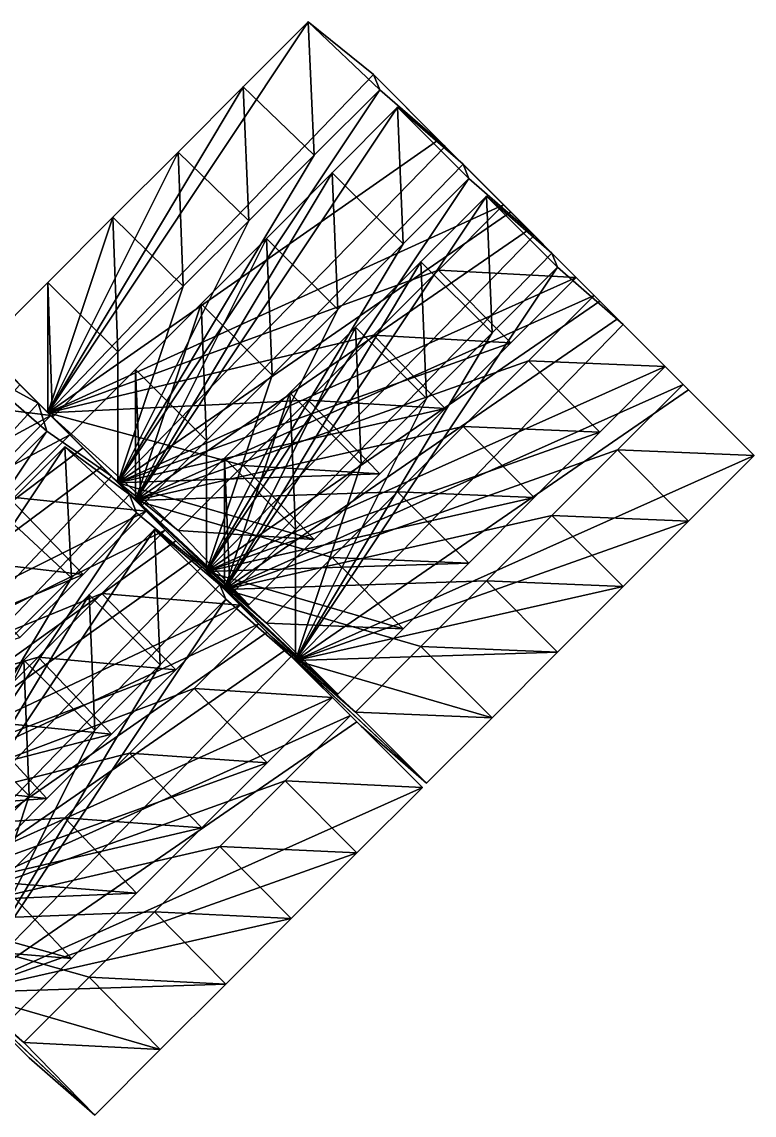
# Model space of a CAD drawing. Header units: metres. Extents: x 20449 to 20713, y 50397 to 50578.
# Drawn here: x 20674 to 20713, y 50497.9 to 50556.1 of the extents above; entities that cross this region are included whole.
import ezdxf

# ---------------------------------------------------------------- set-up
doc = ezdxf.new("R2010")
doc.units = ezdxf.units.M

msp = doc.modelspace()

# ---------------------------------------------------------------- linework, layer by layer
at = {"layer": 'ST_500_13'}
for points in [[(20667.152, 50508.21, 520), (20677.598, 50525.619, 520), (20681.079, 50529.101, 520)], [(20667.152, 50508.21, 520), (20681.079, 50529.101, 520), (20684.561, 50526.157, 520)], [(20681.387, 50521.902, 500), (20681.079, 50529.101, 520), (20677.598, 50525.619, 520)], [(20681.387, 50521.902, 500), (20684.878, 50525.393, 500), (20681.079, 50529.101, 520)], [(20684.878, 50525.393, 500), (20684.561, 50526.157, 520), (20681.079, 50529.101, 520)], [(20667.152, 50508.21, 520), (20684.561, 50526.157, 520), (20688.043, 50522.675, 520)], [(20684.878, 50525.393, 500), (20688.369, 50522.349, 500), (20684.561, 50526.157, 520)], [(20688.369, 50522.349, 500), (20688.043, 50522.675, 520), (20684.561, 50526.157, 520)], [(20667.152, 50508.21, 520), (20674.116, 50522.137, 520), (20677.598, 50525.619, 520)], [(20670.915, 50504.448, 500), (20684.878, 50525.393, 500), (20681.387, 50521.902, 500)], [(20670.915, 50504.448, 500), (20688.369, 50522.349, 500), (20684.878, 50525.393, 500)], [(20677.896, 50518.411, 500), (20677.598, 50525.619, 520), (20674.116, 50522.137, 520)], [(20677.896, 50518.411, 500), (20681.387, 50521.902, 500), (20677.598, 50525.619, 520)], [(20667.152, 50508.21, 520), (20688.043, 50522.675, 520), (20691.525, 50519.193, 520)], [(20688.369, 50522.349, 500), (20691.859, 50518.858, 500), (20688.043, 50522.675, 520)], [(20691.859, 50518.858, 500), (20691.525, 50519.193, 520), (20688.043, 50522.675, 520)], [(20667.152, 50508.21, 520), (20670.634, 50518.655, 520), (20674.116, 50522.137, 520)], [(20674.405, 50514.92, 500), (20674.116, 50522.137, 520), (20670.634, 50518.655, 520)], [(20670.915, 50504.448, 500), (20691.859, 50518.858, 500), (20688.369, 50522.349, 500)], [(20670.915, 50504.448, 500), (20681.387, 50521.902, 500), (20677.896, 50518.411, 500)], [(20674.405, 50514.92, 500), (20677.896, 50518.411, 500), (20674.116, 50522.137, 520)], [(20667.152, 50508.21, 520), (20691.525, 50519.193, 520), (20688.043, 50515.711, 520)], [(20695.35, 50515.368, 500), (20688.043, 50515.711, 520), (20691.525, 50519.193, 520)], [(20691.859, 50518.858, 500), (20695.35, 50515.368, 500), (20691.525, 50519.193, 520)], [(20670.915, 50511.429, 500), (20674.405, 50514.92, 500), (20670.634, 50518.655, 520)], [(20670.915, 50504.448, 500), (20695.35, 50515.368, 500), (20691.859, 50518.858, 500)], [(20670.915, 50504.448, 500), (20677.896, 50518.411, 500), (20674.405, 50514.92, 500)], [(20667.152, 50508.21, 520), (20688.043, 50515.711, 520), (20684.561, 50512.23, 520)], [(20691.859, 50511.877, 500), (20684.561, 50512.23, 520), (20688.043, 50515.711, 520)], [(20695.35, 50515.368, 500), (20691.859, 50511.877, 500), (20688.043, 50515.711, 520)], [(20670.915, 50504.448, 500), (20691.859, 50511.877, 500), (20695.35, 50515.368, 500)], [(20670.915, 50504.448, 500), (20674.405, 50514.92, 500), (20670.915, 50511.429, 500)], [(20667.152, 50508.21, 520), (20684.561, 50512.23, 520), (20681.079, 50508.748, 520)], [(20688.369, 50508.386, 500), (20681.079, 50508.748, 520), (20684.561, 50512.23, 520)], [(20691.859, 50511.877, 500), (20688.369, 50508.386, 500), (20684.561, 50512.23, 520)], [(20670.915, 50504.448, 500), (20688.369, 50508.386, 500), (20691.859, 50511.877, 500)], [(20667.152, 50508.21, 520), (20681.079, 50508.748, 520), (20677.598, 50505.266, 520)], [(20684.878, 50504.895, 500), (20677.598, 50505.266, 520), (20681.079, 50508.748, 520)], [(20688.369, 50508.386, 500), (20684.878, 50504.895, 500), (20681.079, 50508.748, 520)], [(20674.405, 50500.957, 500), (20670.915, 50504.448, 500), (20667.152, 50508.21, 520)], [(20674.405, 50500.957, 500), (20667.152, 50508.21, 520), (20670.634, 50504.728, 520)], [(20667.152, 50508.21, 520), (20677.598, 50505.266, 520), (20674.116, 50501.784, 520)], [(20674.116, 50501.784, 520), (20670.634, 50504.728, 520), (20667.152, 50508.21, 520)], [(20670.915, 50504.448, 500), (20684.878, 50504.895, 500), (20688.369, 50508.386, 500)], [(20681.387, 50501.404, 500), (20674.116, 50501.784, 520), (20677.598, 50505.266, 520)], [(20684.878, 50504.895, 500), (20681.387, 50501.404, 500), (20677.598, 50505.266, 520)], [(20677.896, 50497.914, 500), (20674.405, 50500.957, 500), (20670.634, 50504.728, 520)], [(20677.896, 50497.914, 500), (20670.634, 50504.728, 520), (20674.116, 50501.784, 520)], [(20670.915, 50504.448, 500), (20681.387, 50501.404, 500), (20684.878, 50504.895, 500)], [(20670.915, 50504.448, 500), (20677.896, 50497.914, 500), (20681.387, 50501.404, 500)], [(20677.896, 50497.914, 500), (20670.915, 50504.448, 500), (20674.405, 50500.957, 500)], [(20681.387, 50501.404, 500), (20677.896, 50497.914, 500), (20674.116, 50501.784, 520)]]:
    msp.add_3dface(points, dxfattribs=at)
at = {"layer": 'ST_500_14'}
for points in [[(20684.803, 50525.915, 520), (20695.275, 50543.369, 520), (20698.766, 50546.86, 520)], [(20684.803, 50525.915, 520), (20698.766, 50546.86, 520), (20702.257, 50543.816, 520)], [(20699.065, 50539.579, 500), (20698.766, 50546.86, 520), (20695.275, 50543.369, 520)], [(20699.065, 50539.579, 500), (20702.555, 50543.07, 500), (20698.766, 50546.86, 520)], [(20702.555, 50543.07, 500), (20702.257, 50543.816, 520), (20698.766, 50546.86, 520)], [(20684.803, 50525.915, 520), (20702.257, 50543.816, 520), (20705.748, 50540.325, 520)], [(20684.803, 50525.915, 520), (20691.785, 50539.878, 520), (20695.275, 50543.369, 520)], [(20695.574, 50536.089, 500), (20695.275, 50543.369, 520), (20691.785, 50539.878, 520)], [(20695.574, 50536.089, 500), (20699.065, 50539.579, 500), (20695.275, 50543.369, 520)], [(20702.555, 50543.07, 500), (20706.046, 50540.027, 500), (20702.257, 50543.816, 520)], [(20706.046, 50540.027, 500), (20705.748, 50540.325, 520), (20702.257, 50543.816, 520)], [(20688.592, 50522.125, 500), (20702.555, 50543.07, 500), (20699.065, 50539.579, 500)], [(20688.592, 50522.125, 500), (20706.046, 50540.027, 500), (20702.555, 50543.07, 500)], [(20684.803, 50525.915, 520), (20705.748, 50540.325, 520), (20709.239, 50536.835, 520)], [(20684.803, 50525.915, 520), (20688.294, 50536.387, 520), (20691.785, 50539.878, 520)], [(20692.083, 50532.598, 500), (20691.785, 50539.878, 520), (20688.294, 50536.387, 520)], [(20688.592, 50522.125, 500), (20709.537, 50536.536, 500), (20706.046, 50540.027, 500)], [(20692.083, 50532.598, 500), (20695.574, 50536.089, 500), (20691.785, 50539.878, 520)], [(20706.046, 50540.027, 500), (20709.537, 50536.536, 500), (20705.748, 50540.325, 520)], [(20709.537, 50536.536, 500), (20709.239, 50536.835, 520), (20705.748, 50540.325, 520)], [(20688.592, 50522.125, 500), (20699.065, 50539.579, 500), (20695.574, 50536.089, 500)], [(20684.803, 50525.915, 520), (20709.239, 50536.835, 520), (20705.748, 50533.344, 520)], [(20688.592, 50529.107, 500), (20688.294, 50536.387, 520), (20684.803, 50532.896, 520)], [(20684.803, 50525.915, 520), (20684.803, 50532.896, 520), (20688.294, 50536.387, 520)], [(20688.592, 50529.107, 500), (20692.083, 50532.598, 500), (20688.294, 50536.387, 520)], [(20688.592, 50522.125, 500), (20713.028, 50533.045, 500), (20709.537, 50536.536, 500)], [(20713.028, 50533.045, 500), (20705.748, 50533.344, 520), (20709.239, 50536.835, 520)], [(20709.537, 50536.536, 500), (20713.028, 50533.045, 500), (20709.239, 50536.835, 520)], [(20688.592, 50522.125, 500), (20695.574, 50536.089, 500), (20692.083, 50532.598, 500)], [(20685.102, 50525.616, 500), (20684.803, 50532.896, 520), (20681.312, 50529.406, 520)], [(20684.803, 50525.915, 520), (20681.312, 50529.406, 520), (20684.803, 50532.896, 520)], [(20684.803, 50525.915, 520), (20705.748, 50533.344, 520), (20702.257, 50529.853, 520)], [(20685.102, 50525.616, 500), (20688.592, 50529.107, 500), (20684.803, 50532.896, 520)], [(20688.592, 50522.125, 500), (20709.537, 50529.555, 500), (20713.028, 50533.045, 500)], [(20709.537, 50529.555, 500), (20702.257, 50529.853, 520), (20705.748, 50533.344, 520)], [(20713.028, 50533.045, 500), (20709.537, 50529.555, 500), (20705.748, 50533.344, 520)], [(20688.592, 50522.125, 500), (20692.083, 50532.598, 500), (20688.592, 50529.107, 500)], [(20688.592, 50522.125, 500), (20685.102, 50525.616, 500), (20681.312, 50529.406, 520)], [(20688.592, 50522.125, 500), (20681.312, 50529.406, 520), (20684.803, 50525.915, 520)], [(20684.803, 50525.915, 520), (20702.257, 50529.853, 520), (20698.766, 50526.362, 520)], [(20688.592, 50522.125, 500), (20706.046, 50526.064, 500), (20709.537, 50529.555, 500)], [(20706.046, 50526.064, 500), (20698.766, 50526.362, 520), (20702.257, 50529.853, 520)], [(20709.537, 50529.555, 500), (20706.046, 50526.064, 500), (20702.257, 50529.853, 520)], [(20688.592, 50522.125, 500), (20688.592, 50529.107, 500), (20685.102, 50525.616, 500)], [(20684.803, 50525.915, 520), (20698.766, 50526.362, 520), (20695.275, 50522.871, 520)], [(20692.083, 50518.635, 500), (20688.592, 50522.125, 500), (20684.803, 50525.915, 520)], [(20692.083, 50518.635, 500), (20684.803, 50525.915, 520), (20688.294, 50522.424, 520)], [(20684.803, 50525.915, 520), (20695.275, 50522.871, 520), (20691.785, 50519.381, 520)], [(20691.785, 50519.381, 520), (20688.294, 50522.424, 520), (20684.803, 50525.915, 520)], [(20688.592, 50522.125, 500), (20702.555, 50522.573, 500), (20706.046, 50526.064, 500)], [(20702.555, 50522.573, 500), (20695.275, 50522.871, 520), (20698.766, 50526.362, 520)], [(20706.046, 50526.064, 500), (20702.555, 50522.573, 500), (20698.766, 50526.362, 520)], [(20695.574, 50515.591, 500), (20692.083, 50518.635, 500), (20688.294, 50522.424, 520)], [(20695.574, 50515.591, 500), (20688.294, 50522.424, 520), (20691.785, 50519.381, 520)], [(20688.592, 50522.125, 500), (20699.065, 50519.082, 500), (20702.555, 50522.573, 500)], [(20699.065, 50519.082, 500), (20691.785, 50519.381, 520), (20695.275, 50522.871, 520)], [(20702.555, 50522.573, 500), (20699.065, 50519.082, 500), (20695.275, 50522.871, 520)], [(20688.592, 50522.125, 500), (20695.574, 50515.591, 500), (20699.065, 50519.082, 500)], [(20695.574, 50515.591, 500), (20688.592, 50522.125, 500), (20692.083, 50518.635, 500)], [(20699.065, 50519.082, 500), (20695.574, 50515.591, 500), (20691.785, 50519.381, 520)]]:
    msp.add_3dface(points, dxfattribs=at)
at = {"layer": 'ST_525_13'}
for points in [[(20662.528, 50512.834, 545), (20672.861, 50530.055, 545), (20676.305, 50533.499, 545)], [(20662.528, 50512.834, 545), (20676.305, 50533.499, 545), (20679.749, 50530.968, 545)], [(20676.65, 50526.525, 525), (20676.305, 50533.499, 545), (20672.861, 50530.055, 545)], [(20676.65, 50526.525, 525), (20680.127, 50530.001, 525), (20676.305, 50533.499, 545)], [(20680.127, 50530.001, 525), (20679.749, 50530.968, 545), (20676.305, 50533.499, 545)], [(20662.528, 50512.834, 545), (20679.749, 50530.968, 545), (20683.194, 50527.524, 545)], [(20680.127, 50530.001, 525), (20683.603, 50527.114, 525), (20679.749, 50530.968, 545)], [(20683.603, 50527.114, 525), (20683.194, 50527.524, 545), (20679.749, 50530.968, 545)], [(20666.221, 50509.142, 525), (20680.127, 50530.001, 525), (20676.65, 50526.525, 525)], [(20666.221, 50509.142, 525), (20683.603, 50527.114, 525), (20680.127, 50530.001, 525)], [(20673.174, 50523.048, 525), (20676.65, 50526.525, 525), (20672.861, 50530.055, 545)], [(20662.528, 50512.834, 545), (20683.194, 50527.524, 545), (20686.638, 50524.08, 545)], [(20666.221, 50509.142, 525), (20687.08, 50523.638, 525), (20683.603, 50527.114, 525)], [(20683.603, 50527.114, 525), (20687.08, 50523.638, 525), (20683.194, 50527.524, 545)], [(20687.08, 50523.638, 525), (20686.638, 50524.08, 545), (20683.194, 50527.524, 545)], [(20666.221, 50509.142, 525), (20676.65, 50526.525, 525), (20673.174, 50523.048, 525)], [(20662.528, 50512.834, 545), (20686.638, 50524.08, 545), (20683.194, 50520.636, 545)], [(20666.221, 50509.142, 525), (20690.556, 50520.161, 525), (20687.08, 50523.638, 525)], [(20690.556, 50520.161, 525), (20683.194, 50520.636, 545), (20686.638, 50524.08, 545)], [(20687.08, 50523.638, 525), (20690.556, 50520.161, 525), (20686.638, 50524.08, 545)], [(20662.528, 50512.834, 545), (20683.194, 50520.636, 545), (20679.749, 50517.192, 545)], [(20666.221, 50509.142, 525), (20687.08, 50516.685, 525), (20690.556, 50520.161, 525)], [(20687.08, 50516.685, 525), (20679.749, 50517.192, 545), (20683.194, 50520.636, 545)], [(20690.556, 50520.161, 525), (20687.08, 50516.685, 525), (20683.194, 50520.636, 545)], [(20662.528, 50512.834, 545), (20679.749, 50517.192, 545), (20676.305, 50513.747, 545)], [(20683.603, 50513.208, 525), (20676.305, 50513.747, 545), (20679.749, 50517.192, 545)], [(20687.08, 50516.685, 525), (20683.603, 50513.208, 525), (20679.749, 50517.192, 545)], [(20666.221, 50509.142, 525), (20683.603, 50513.208, 525), (20687.08, 50516.685, 525)], [(20662.528, 50512.834, 545), (20676.305, 50513.747, 545), (20672.861, 50510.303, 545)], [(20680.127, 50509.732, 525), (20672.861, 50510.303, 545), (20676.305, 50513.747, 545)], [(20683.603, 50513.208, 525), (20680.127, 50509.732, 525), (20676.305, 50513.747, 545)], [(20666.221, 50509.142, 525), (20680.127, 50509.732, 525), (20683.603, 50513.208, 525)], [(20676.65, 50506.255, 525), (20669.417, 50506.859, 545), (20672.861, 50510.303, 545)], [(20680.127, 50509.732, 525), (20676.65, 50506.255, 525), (20672.861, 50510.303, 545)], [(20666.221, 50509.142, 525), (20676.65, 50506.255, 525), (20680.127, 50509.732, 525)], [(20666.221, 50509.142, 525), (20673.174, 50502.779, 525), (20676.65, 50506.255, 525)], [(20676.65, 50506.255, 525), (20673.174, 50502.779, 525), (20669.417, 50506.859, 545)]]:
    msp.add_3dface(points, dxfattribs=at)
at = {"layer": 'ST_525_14'}
for points in [[(20680.068, 50530.65, 545), (20690.539, 50548.101, 545), (20694.029, 50551.591, 545)], [(20680.068, 50530.65, 545), (20694.029, 50551.591, 545), (20697.519, 50548.554, 545)], [(20694.328, 50544.312, 525), (20694.029, 50551.591, 545), (20690.539, 50548.101, 545)], [(20694.328, 50544.312, 525), (20697.818, 50547.802, 525), (20694.029, 50551.591, 545)], [(20697.818, 50547.802, 525), (20697.519, 50548.554, 545), (20694.029, 50551.591, 545)], [(20680.068, 50530.65, 545), (20697.519, 50548.554, 545), (20701.009, 50545.064, 545)], [(20680.068, 50530.65, 545), (20687.048, 50544.611, 545), (20690.539, 50548.101, 545)], [(20690.838, 50540.822, 525), (20690.539, 50548.101, 545), (20687.048, 50544.611, 545)], [(20690.838, 50540.822, 525), (20694.328, 50544.312, 525), (20690.539, 50548.101, 545)], [(20697.818, 50547.802, 525), (20701.309, 50544.765, 525), (20697.519, 50548.554, 545)], [(20701.309, 50544.765, 525), (20701.009, 50545.064, 545), (20697.519, 50548.554, 545)], [(20683.857, 50526.861, 525), (20697.818, 50547.802, 525), (20694.328, 50544.312, 525)], [(20683.857, 50526.861, 525), (20701.309, 50544.765, 525), (20697.818, 50547.802, 525)], [(20680.068, 50530.65, 545), (20701.009, 50545.064, 545), (20704.5, 50541.574, 545)], [(20680.068, 50530.65, 545), (20683.558, 50541.121, 545), (20687.048, 50544.611, 545)], [(20687.347, 50537.332, 525), (20687.048, 50544.611, 545), (20683.558, 50541.121, 545)], [(20683.857, 50526.861, 525), (20704.799, 50541.274, 525), (20701.309, 50544.765, 525)], [(20687.347, 50537.332, 525), (20690.838, 50540.822, 525), (20687.048, 50544.611, 545)], [(20701.309, 50544.765, 525), (20704.799, 50541.274, 525), (20701.009, 50545.064, 545)], [(20704.799, 50541.274, 525), (20704.5, 50541.574, 545), (20701.009, 50545.064, 545)], [(20683.857, 50526.861, 525), (20694.328, 50544.312, 525), (20690.838, 50540.822, 525)], [(20680.068, 50530.65, 545), (20704.5, 50541.574, 545), (20701.009, 50538.083, 545)], [(20683.857, 50533.841, 525), (20683.558, 50541.121, 545), (20680.068, 50537.63, 545)], [(20680.068, 50530.65, 545), (20680.068, 50537.63, 545), (20683.558, 50541.121, 545)], [(20683.857, 50533.841, 525), (20687.347, 50537.332, 525), (20683.558, 50541.121, 545)], [(20683.857, 50526.861, 525), (20708.289, 50537.784, 525), (20704.799, 50541.274, 525)], [(20708.289, 50537.784, 525), (20701.009, 50538.083, 545), (20704.5, 50541.574, 545)], [(20704.799, 50541.274, 525), (20708.289, 50537.784, 525), (20704.5, 50541.574, 545)], [(20683.857, 50526.861, 525), (20690.838, 50540.822, 525), (20687.347, 50537.332, 525)], [(20680.367, 50530.351, 525), (20680.068, 50537.63, 545), (20676.578, 50534.14, 545)], [(20680.068, 50530.65, 545), (20676.578, 50534.14, 545), (20680.068, 50537.63, 545)], [(20680.068, 50530.65, 545), (20701.009, 50538.083, 545), (20697.519, 50534.593, 545)], [(20680.367, 50530.351, 525), (20683.857, 50533.841, 525), (20680.068, 50537.63, 545)], [(20683.857, 50526.861, 525), (20704.799, 50534.294, 525), (20708.289, 50537.784, 525)], [(20704.799, 50534.294, 525), (20697.519, 50534.593, 545), (20701.009, 50538.083, 545)], [(20708.289, 50537.784, 525), (20704.799, 50534.294, 525), (20701.009, 50538.083, 545)], [(20683.857, 50526.861, 525), (20687.347, 50537.332, 525), (20683.857, 50533.841, 525)], [(20683.857, 50526.861, 525), (20680.367, 50530.351, 525), (20676.578, 50534.14, 545)], [(20683.857, 50526.861, 525), (20676.578, 50534.14, 545), (20680.068, 50530.65, 545)], [(20680.068, 50530.65, 545), (20697.519, 50534.593, 545), (20694.029, 50531.103, 545)], [(20683.857, 50526.861, 525), (20701.309, 50530.803, 525), (20704.799, 50534.294, 525)], [(20701.309, 50530.803, 525), (20694.029, 50531.103, 545), (20697.519, 50534.593, 545)], [(20704.799, 50534.294, 525), (20701.309, 50530.803, 525), (20697.519, 50534.593, 545)], [(20683.857, 50526.861, 525), (20683.857, 50533.841, 525), (20680.367, 50530.351, 525)], [(20680.068, 50530.65, 545), (20694.029, 50531.103, 545), (20690.539, 50527.613, 545)], [(20687.347, 50523.37, 525), (20683.857, 50526.861, 525), (20680.068, 50530.65, 545)], [(20687.347, 50523.37, 525), (20680.068, 50530.65, 545), (20683.558, 50527.16, 545)], [(20680.068, 50530.65, 545), (20690.539, 50527.613, 545), (20687.048, 50524.122, 545)], [(20687.048, 50524.122, 545), (20683.558, 50527.16, 545), (20680.068, 50530.65, 545)], [(20683.857, 50526.861, 525), (20697.818, 50527.313, 525), (20701.309, 50530.803, 525)], [(20697.818, 50527.313, 525), (20690.539, 50527.613, 545), (20694.029, 50531.103, 545)], [(20701.309, 50530.803, 525), (20697.818, 50527.313, 525), (20694.029, 50531.103, 545)], [(20690.838, 50520.333, 525), (20687.347, 50523.37, 525), (20683.558, 50527.16, 545)], [(20690.838, 50520.333, 525), (20683.558, 50527.16, 545), (20687.048, 50524.122, 545)], [(20683.857, 50526.861, 525), (20694.328, 50523.823, 525), (20697.818, 50527.313, 525)], [(20694.328, 50523.823, 525), (20687.048, 50524.122, 545), (20690.539, 50527.613, 545)], [(20697.818, 50527.313, 525), (20694.328, 50523.823, 525), (20690.539, 50527.613, 545)], [(20683.857, 50526.861, 525), (20690.838, 50520.333, 525), (20694.328, 50523.823, 525)], [(20690.838, 50520.333, 525), (20683.857, 50526.861, 525), (20687.347, 50523.37, 525)], [(20694.328, 50523.823, 525), (20690.838, 50520.333, 525), (20687.048, 50524.122, 545)]]:
    msp.add_3dface(points, dxfattribs=at)
at = {"layer": 'ST_550_13'}
for points in [[(20657.983, 50517.379, 570), (20671.505, 50537.662, 570), (20674.885, 50535.833, 570)], [(20671.914, 50530.916, 550), (20675.347, 50534.35, 550), (20671.505, 50537.662, 570)], [(20675.347, 50534.35, 550), (20674.885, 50535.833, 570), (20671.505, 50537.662, 570)], [(20657.983, 50517.379, 570), (20674.885, 50535.833, 570), (20678.265, 50532.452, 570)], [(20675.347, 50534.35, 550), (20678.78, 50531.937, 550), (20674.885, 50535.833, 570)], [(20678.78, 50531.937, 550), (20678.265, 50532.452, 570), (20674.885, 50535.833, 570)], [(20661.613, 50513.749, 550), (20675.347, 50534.35, 550), (20671.914, 50530.916, 550)], [(20661.613, 50513.749, 550), (20678.78, 50531.937, 550), (20675.347, 50534.35, 550)], [(20657.983, 50517.379, 570), (20678.265, 50532.452, 570), (20681.646, 50529.072, 570)], [(20678.78, 50531.937, 550), (20682.214, 50528.504, 550), (20678.265, 50532.452, 570)], [(20682.214, 50528.504, 550), (20681.646, 50529.072, 570), (20678.265, 50532.452, 570)], [(20661.613, 50513.749, 550), (20682.214, 50528.504, 550), (20678.78, 50531.937, 550)], [(20657.983, 50517.379, 570), (20681.646, 50529.072, 570), (20678.265, 50525.692, 570)], [(20685.647, 50525.071, 550), (20678.265, 50525.692, 570), (20681.646, 50529.072, 570)], [(20682.214, 50528.504, 550), (20685.647, 50525.071, 550), (20681.646, 50529.072, 570)], [(20661.613, 50513.749, 550), (20685.647, 50525.071, 550), (20682.214, 50528.504, 550)], [(20657.983, 50517.379, 570), (20678.265, 50525.692, 570), (20674.885, 50522.311, 570)], [(20682.214, 50521.637, 550), (20674.885, 50522.311, 570), (20678.265, 50525.692, 570)], [(20685.647, 50525.071, 550), (20682.214, 50521.637, 550), (20678.265, 50525.692, 570)], [(20661.613, 50513.749, 550), (20682.214, 50521.637, 550), (20685.647, 50525.071, 550)], [(20657.983, 50517.379, 570), (20674.885, 50522.311, 570), (20671.505, 50518.931, 570)], [(20678.78, 50518.204, 550), (20671.505, 50518.931, 570), (20674.885, 50522.311, 570)], [(20682.214, 50521.637, 550), (20678.78, 50518.204, 550), (20674.885, 50522.311, 570)], [(20661.613, 50513.749, 550), (20678.78, 50518.204, 550), (20682.214, 50521.637, 550)], [(20675.347, 50514.77, 550), (20668.124, 50515.55, 570), (20671.505, 50518.931, 570)], [(20678.78, 50518.204, 550), (20675.347, 50514.77, 550), (20671.505, 50518.931, 570)], [(20661.613, 50513.749, 550), (20675.347, 50514.77, 550), (20678.78, 50518.204, 550)], [(20675.347, 50514.77, 550), (20671.914, 50511.337, 550), (20668.124, 50515.55, 570)], [(20661.613, 50513.749, 550), (20671.914, 50511.337, 550), (20675.347, 50514.77, 550)]]:
    msp.add_3dface(points, dxfattribs=at)
at = {"layer": 'ST_550_14'}
for points in [[(20675.393, 50535.324, 570), (20685.802, 50552.672, 570), (20689.271, 50556.141, 570)], [(20675.393, 50535.324, 570), (20689.271, 50556.141, 570), (20692.741, 50553.332, 570)], [(20689.591, 50549.034, 550), (20689.271, 50556.141, 570), (20685.802, 50552.672, 570)], [(20689.591, 50549.034, 550), (20693.08, 50552.523, 550), (20689.271, 50556.141, 570)], [(20693.08, 50552.523, 550), (20692.741, 50553.332, 570), (20689.271, 50556.141, 570)], [(20675.393, 50535.324, 570), (20692.741, 50553.332, 570), (20696.21, 50549.863, 570)], [(20693.08, 50552.523, 550), (20696.568, 50549.505, 550), (20692.741, 50553.332, 570)], [(20696.568, 50549.505, 550), (20696.21, 50549.863, 570), (20692.741, 50553.332, 570)], [(20675.393, 50535.324, 570), (20682.332, 50549.202, 570), (20685.802, 50552.672, 570)], [(20679.126, 50531.592, 550), (20693.08, 50552.523, 550), (20689.591, 50549.034, 550)], [(20679.126, 50531.592, 550), (20696.568, 50549.505, 550), (20693.08, 50552.523, 550)], [(20686.103, 50545.546, 550), (20685.802, 50552.672, 570), (20682.332, 50549.202, 570)], [(20686.103, 50545.546, 550), (20689.591, 50549.034, 550), (20685.802, 50552.672, 570)], [(20675.393, 50535.324, 570), (20696.21, 50549.863, 570), (20699.68, 50546.393, 570)], [(20696.568, 50549.505, 550), (20700.057, 50546.017, 550), (20696.21, 50549.863, 570)], [(20700.057, 50546.017, 550), (20699.68, 50546.393, 570), (20696.21, 50549.863, 570)], [(20675.393, 50535.324, 570), (20678.863, 50545.733, 570), (20682.332, 50549.202, 570)], [(20682.614, 50542.057, 550), (20682.332, 50549.202, 570), (20678.863, 50545.733, 570)], [(20679.126, 50531.592, 550), (20700.057, 50546.017, 550), (20696.568, 50549.505, 550)], [(20682.614, 50542.057, 550), (20686.103, 50545.546, 550), (20682.332, 50549.202, 570)], [(20679.126, 50531.592, 550), (20689.591, 50549.034, 550), (20686.103, 50545.546, 550)], [(20675.393, 50535.324, 570), (20699.68, 50546.393, 570), (20696.21, 50542.924, 570)], [(20703.545, 50542.528, 550), (20696.21, 50542.924, 570), (20699.68, 50546.393, 570)], [(20700.057, 50546.017, 550), (20703.545, 50542.528, 550), (20699.68, 50546.393, 570)], [(20679.126, 50538.569, 550), (20678.863, 50545.733, 570), (20675.393, 50542.263, 570)], [(20675.393, 50535.324, 570), (20675.393, 50542.263, 570), (20678.863, 50545.733, 570)], [(20679.126, 50538.569, 550), (20682.614, 50542.057, 550), (20678.863, 50545.733, 570)], [(20679.126, 50531.592, 550), (20703.545, 50542.528, 550), (20700.057, 50546.017, 550)], [(20679.126, 50531.592, 550), (20686.103, 50545.546, 550), (20682.614, 50542.057, 550)], [(20675.393, 50535.324, 570), (20696.21, 50542.924, 570), (20692.741, 50539.454, 570)], [(20700.057, 50539.04, 550), (20692.741, 50539.454, 570), (20696.21, 50542.924, 570)], [(20703.545, 50542.528, 550), (20700.057, 50539.04, 550), (20696.21, 50542.924, 570)], [(20675.637, 50535.08, 550), (20675.393, 50542.263, 570), (20671.924, 50538.794, 570)], [(20675.393, 50535.324, 570), (20671.924, 50538.794, 570), (20675.393, 50542.263, 570)], [(20675.637, 50535.08, 550), (20679.126, 50538.569, 550), (20675.393, 50542.263, 570)], [(20679.126, 50531.592, 550), (20700.057, 50539.04, 550), (20703.545, 50542.528, 550)], [(20679.126, 50531.592, 550), (20682.614, 50542.057, 550), (20679.126, 50538.569, 550)], [(20675.393, 50535.324, 570), (20692.741, 50539.454, 570), (20689.271, 50535.985, 570)], [(20696.568, 50535.551, 550), (20689.271, 50535.985, 570), (20692.741, 50539.454, 570)], [(20700.057, 50539.04, 550), (20696.568, 50535.551, 550), (20692.741, 50539.454, 570)], [(20679.126, 50531.592, 550), (20675.637, 50535.08, 550), (20671.924, 50538.794, 570)], [(20679.126, 50531.592, 550), (20671.924, 50538.794, 570), (20675.393, 50535.324, 570)], [(20679.126, 50531.592, 550), (20696.568, 50535.551, 550), (20700.057, 50539.04, 550)], [(20679.126, 50531.592, 550), (20679.126, 50538.569, 550), (20675.637, 50535.08, 550)], [(20675.393, 50535.324, 570), (20689.271, 50535.985, 570), (20685.802, 50532.516, 570)], [(20693.08, 50532.063, 550), (20685.802, 50532.516, 570), (20689.271, 50535.985, 570)], [(20696.568, 50535.551, 550), (20693.08, 50532.063, 550), (20689.271, 50535.985, 570)], [(20682.614, 50528.103, 550), (20679.126, 50531.592, 550), (20675.393, 50535.324, 570)], [(20682.614, 50528.103, 550), (20675.393, 50535.324, 570), (20678.863, 50531.855, 570)], [(20675.393, 50535.324, 570), (20685.802, 50532.516, 570), (20682.332, 50529.046, 570)], [(20682.332, 50529.046, 570), (20678.863, 50531.855, 570), (20675.393, 50535.324, 570)], [(20679.126, 50531.592, 550), (20693.08, 50532.063, 550), (20696.568, 50535.551, 550)], [(20689.591, 50528.574, 550), (20682.332, 50529.046, 570), (20685.802, 50532.516, 570)], [(20693.08, 50532.063, 550), (20689.591, 50528.574, 550), (20685.802, 50532.516, 570)], [(20686.103, 50525.086, 550), (20682.614, 50528.103, 550), (20678.863, 50531.855, 570)], [(20686.103, 50525.086, 550), (20678.863, 50531.855, 570), (20682.332, 50529.046, 570)], [(20679.126, 50531.592, 550), (20689.591, 50528.574, 550), (20693.08, 50532.063, 550)], [(20679.126, 50531.592, 550), (20686.103, 50525.086, 550), (20689.591, 50528.574, 550)], [(20686.103, 50525.086, 550), (20679.126, 50531.592, 550), (20682.614, 50528.103, 550)], [(20689.591, 50528.574, 550), (20686.103, 50525.086, 550), (20682.332, 50529.046, 570)]]:
    msp.add_3dface(points, dxfattribs=at)
at = {"layer": 'ST_575_13'}
for points in [[(20653.501, 50521.862, 595), (20673.274, 50537.444, 595), (20676.57, 50534.148, 595)], [(20673.907, 50536.811, 575), (20677.272, 50533.446, 575), (20673.274, 50537.444, 595)], [(20677.272, 50533.446, 575), (20676.57, 50534.148, 595), (20673.274, 50537.444, 595)], [(20657.082, 50518.28, 575), (20677.272, 50533.446, 575), (20673.907, 50536.811, 575)], [(20653.501, 50521.862, 595), (20676.57, 50534.148, 595), (20673.274, 50530.852, 595)], [(20680.637, 50530.081, 575), (20673.274, 50530.852, 595), (20676.57, 50534.148, 595)], [(20677.272, 50533.446, 575), (20680.637, 50530.081, 575), (20676.57, 50534.148, 595)], [(20657.082, 50518.28, 575), (20680.637, 50530.081, 575), (20677.272, 50533.446, 575)], [(20677.272, 50526.716, 575), (20669.979, 50527.557, 595), (20673.274, 50530.852, 595)], [(20680.637, 50530.081, 575), (20677.272, 50526.716, 575), (20673.274, 50530.852, 595)], [(20657.082, 50518.28, 575), (20677.272, 50526.716, 575), (20680.637, 50530.081, 575)], [(20677.272, 50526.716, 575), (20673.907, 50523.351, 575), (20669.979, 50527.557, 595)], [(20657.082, 50518.28, 575), (20673.907, 50523.351, 575), (20677.272, 50526.716, 575)]]:
    msp.add_3dface(points, dxfattribs=at)
at = {"layer": 'ST_600_13'}
for points in [[(20675.547, 50535.171, 600), (20668.241, 50536.083, 620), (20671.438, 50539.28, 620)], [(20672.27, 50538.448, 600), (20675.547, 50535.171, 600), (20671.438, 50539.28, 620)], [(20652.61, 50522.752, 600), (20675.547, 50535.171, 600), (20672.27, 50538.448, 600)], [(20675.547, 50535.171, 600), (20672.27, 50531.894, 600), (20668.241, 50536.083, 620)], [(20652.61, 50522.752, 600), (20672.27, 50531.894, 600), (20675.547, 50535.171, 600)]]:
    msp.add_3dface(points, dxfattribs=at)

doc.saveas('drawing.dxf')
